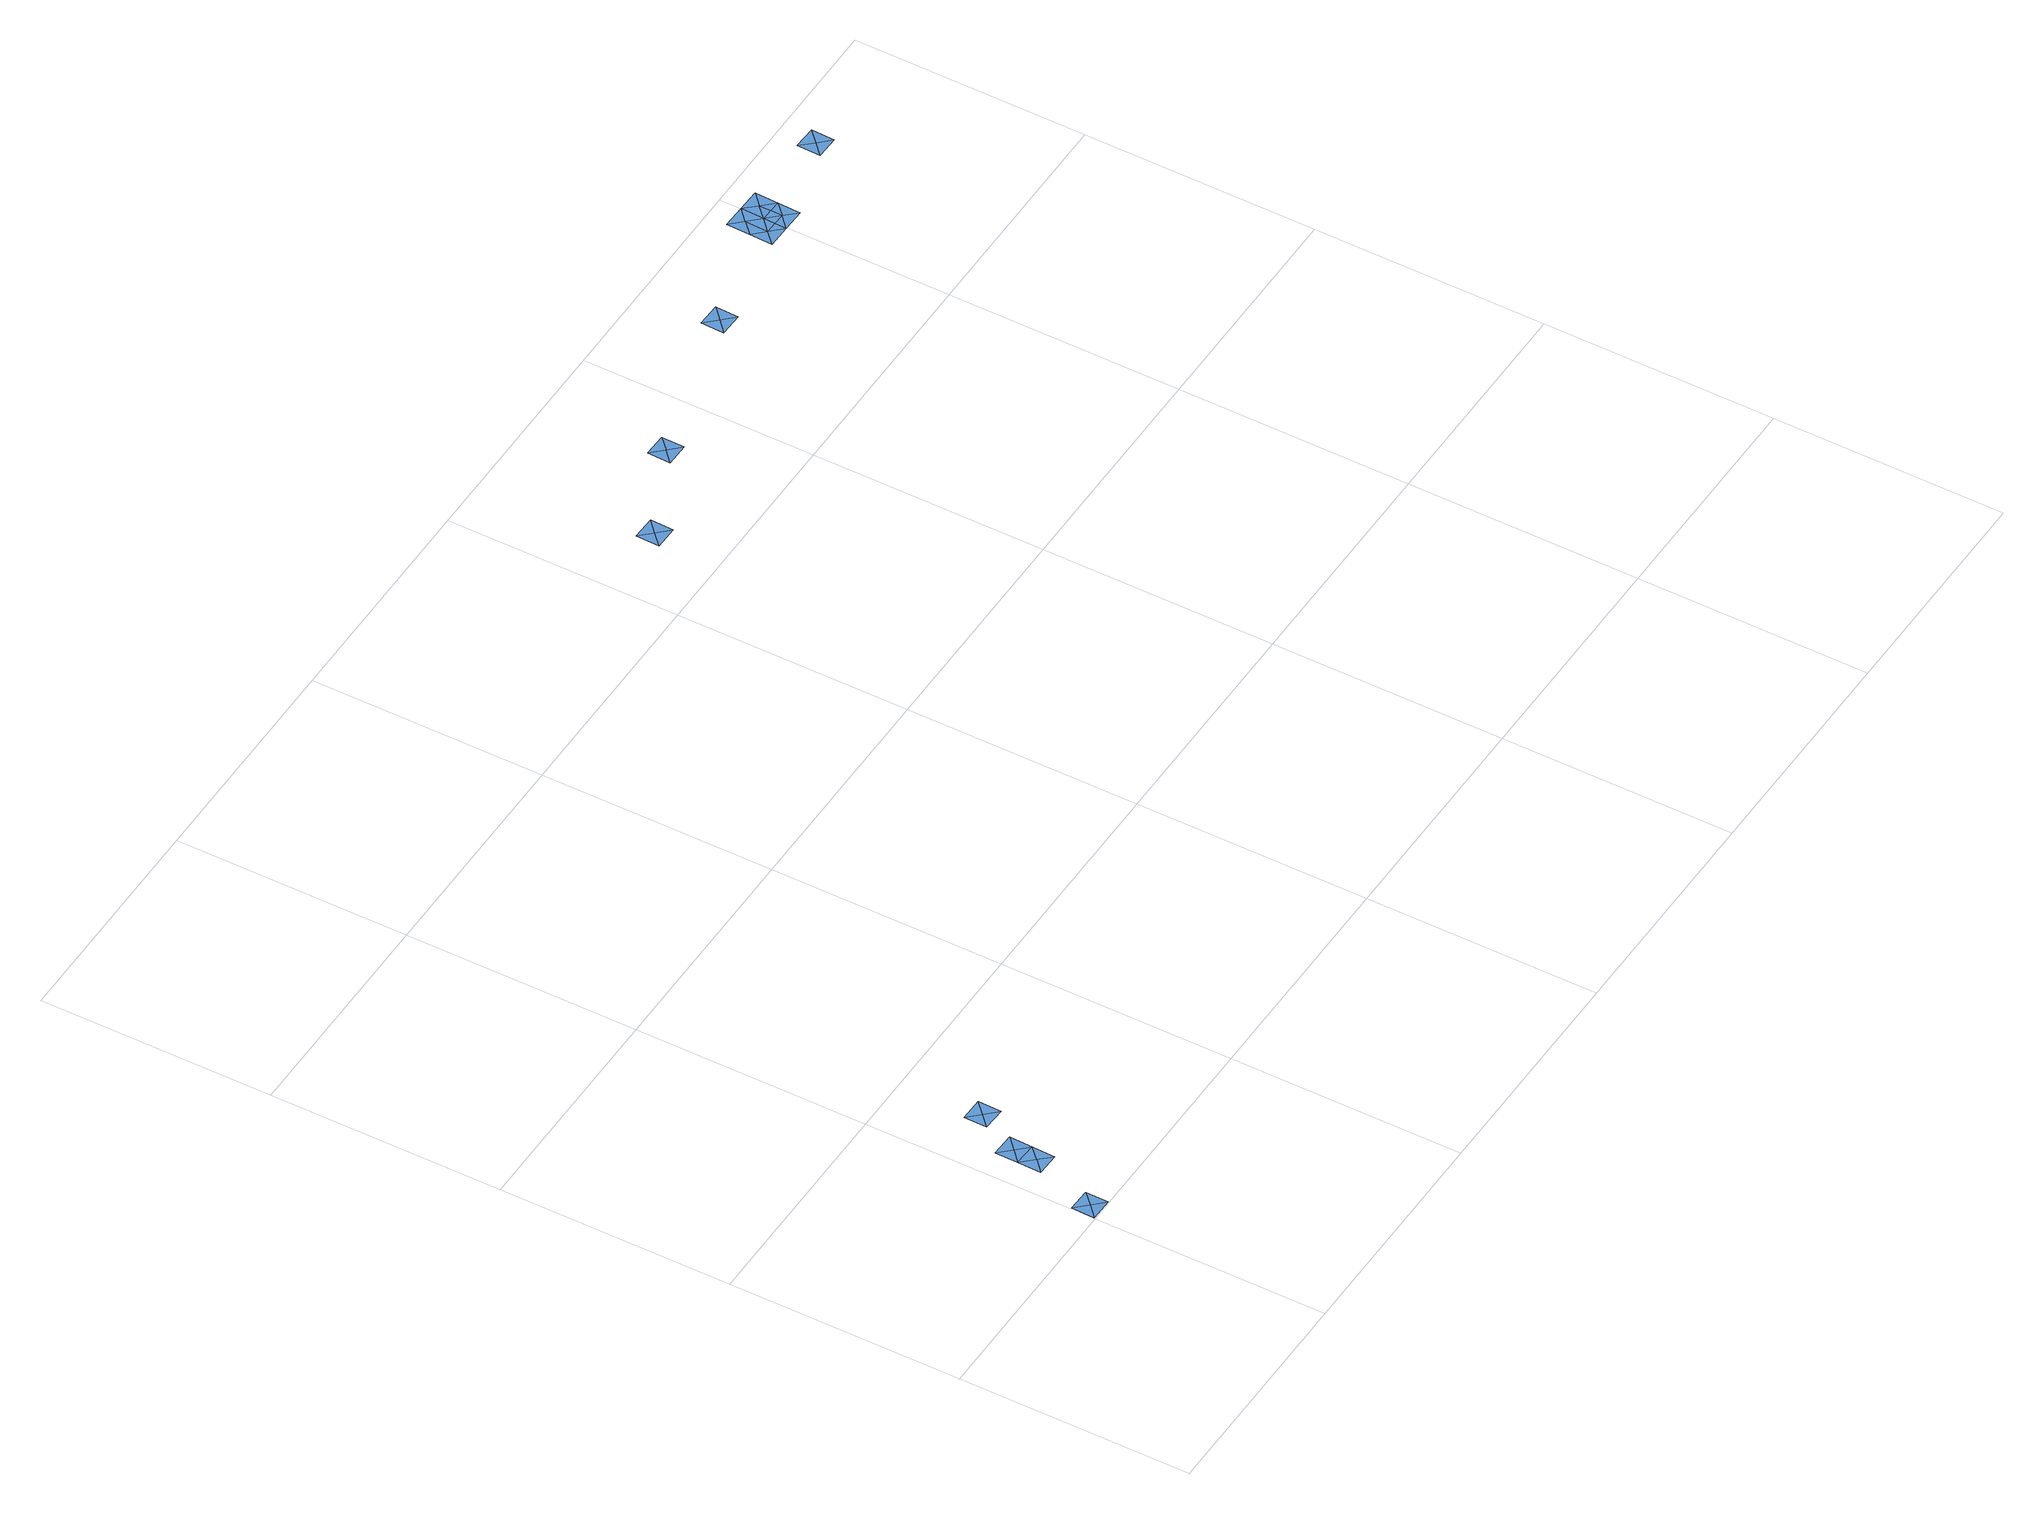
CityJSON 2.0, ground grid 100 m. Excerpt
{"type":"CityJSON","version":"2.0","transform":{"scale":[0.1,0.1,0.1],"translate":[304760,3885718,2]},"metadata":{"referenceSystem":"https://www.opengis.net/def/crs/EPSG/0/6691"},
"CityObjects":{
"waterbody1":{"type":"WaterBody","attributes":{"name":"静岡県第4次地震被害想定（元禄型関東地震）","種類":"3","津波浸水想定.浸水ランクフィールド":"Tsunami_rank.xml","津波浸水想定.浸水ランク":"3","class":"1140"},"geometry":[{"type":"MultiSurface","lod":"1","boundaries":[[[0,1,2]],[[3,0,2]],[[4,3,2]],[[4,2,1]]]}]},
"waterbody2":{"type":"WaterBody","attributes":{"name":"静岡県第4次地震被害想定（元禄型関東地震）","種類":"3","津波浸水想定.浸水ランクフィールド":"Tsunami_rank.xml","津波浸水想定.浸水ランク":"2","class":"1140"},"geometry":[{"type":"MultiSurface","lod":"1","boundaries":[[[5,6,7]],[[6,8,7]],[[7,8,9]],[[7,9,5]]]}]},
"waterbody3":{"type":"WaterBody","attributes":{"name":"静岡県第4次地震被害想定（元禄型関東地震）","種類":"3","津波浸水想定.浸水ランクフィールド":"Tsunami_rank.xml","津波浸水想定.浸水ランク":"1","class":"1140"},"geometry":[{"type":"MultiSurface","lod":"1","boundaries":[[[10,11,12]],[[12,5,10]],[[10,9,11]],[[9,10,5]]]}]},
"waterbody4":{"type":"WaterBody","attributes":{"name":"静岡県第4次地震被害想定（元禄型関東地震）","種類":"3","津波浸水想定.浸水ランクフィールド":"Tsunami_rank.xml","津波浸水想定.浸水ランク":"2","class":"1140"},"geometry":[{"type":"MultiSurface","lod":"1","boundaries":[[[13,14,15]],[[14,13,16]],[[13,15,17]],[[13,17,16]]]}]},
"waterbody5":{"type":"WaterBody","attributes":{"name":"静岡県第4次地震被害想定（元禄型関東地震）","種類":"3","津波浸水想定.浸水ランクフィールド":"Tsunami_rank.xml","津波浸水想定.浸水ランク":"2","class":"1140"},"geometry":[{"type":"MultiSurface","lod":"1","boundaries":[[[18,19,20]],[[19,21,20]],[[21,22,20]],[[18,20,22]]]}]},
"waterbody6":{"type":"WaterBody","attributes":{"name":"静岡県第4次地震被害想定（元禄型関東地震）","種類":"3","津波浸水想定.浸水ランクフィールド":"Tsunami_rank.xml","津波浸水想定.浸水ランク":"2","class":"1140"},"geometry":[{"type":"MultiSurface","lod":"1","boundaries":[[[23,24,25]],[[26,24,23]],[[27,26,23]],[[25,27,23]]]}]},
"waterbody7":{"type":"WaterBody","attributes":{"name":"静岡県第4次地震被害想定（元禄型関東地震）","種類":"3","津波浸水想定.浸水ランクフィールド":"Tsunami_rank.xml","津波浸水想定.浸水ランク":"3","class":"1140"},"geometry":[{"type":"MultiSurface","lod":"1","boundaries":[[[28,29,30]],[[31,29,28]],[[32,28,30]],[[28,32,31]]]}]},
"waterbody8":{"type":"WaterBody","attributes":{"name":"静岡県第4次地震被害想定（元禄型関東地震）","種類":"3","津波浸水想定.浸水ランクフィールド":"Tsunami_rank.xml","津波浸水想定.浸水ランク":"2","class":"1140"},"geometry":[{"type":"MultiSurface","lod":"1","boundaries":[[[33,34,35]],[[36,37,38]],[[33,36,38]],[[39,40,41]],[[33,40,34]],[[42,40,33]],[[38,42,33]],[[43,42,38]],[[38,37,43]],[[34,40,39]],[[35,34,44]],[[34,45,44]],[[39,45,34]],[[42,41,40]]]}]},
"waterbody9":{"type":"WaterBody","attributes":{"name":"静岡県第4次地震被害想定（元禄型関東地震）","種類":"3","津波浸水想定.浸水ランクフィールド":"Tsunami_rank.xml","津波浸水想定.浸水ランク":"4","class":"1140"},"geometry":[{"type":"MultiSurface","lod":"1","boundaries":[[[46,44,47]],[[46,33,35]],[[35,44,46]],[[36,33,46]],[[37,36,46]],[[47,37,46]]]}]},
"waterbody10":{"type":"WaterBody","attributes":{"name":"静岡県第4次地震被害想定（元禄型関東地震）","種類":"3","津波浸水想定.浸水ランクフィールド":"Tsunami_rank.xml","津波浸水想定.浸水ランク":"2","class":"1140"},"geometry":[{"type":"MultiSurface","lod":"1","boundaries":[[[48,49,50]],[[50,49,51]],[[49,48,52]],[[51,49,52]]]}]}
},
"vertices":[
[7,106,1],[5,6,1],[56,55,1],[107,104,1],[105,4,1],
[115,404,1],[112,304,1],[164,352,1],[212,301,1],[215,401,1],
[166,452,1],[217,501,1],[117,504,1],
[271,650,1],[320,599,1],[322,699,1],[220,601,1],[222,701,1],
[2287,3250,1],[2387,3248,1],[2338,3299,1],[2390,3348,1],[2290,3350,1],
[2743,3489,1],[2795,3538,1],[2695,3540,1],[2792,3438,1],[2692,3440,1],
[3448,3671,1],[3500,3720,1],[3400,3723,1],[3497,3620,1],[3397,3623,1],
[4002,3808,1],[3951,3759,1],[4001,3758,1],[4052,3806,1],[4102,3805,1],[4053,3856,1],[3902,3810,1],[3953,3859,1],[3905,3910,1],[4005,3908,1],[4104,3905,1],[4000,3708,1],[3899,3710,1],
[4051,3756,1],[4099,3705,1],
[4502,3795,1],[4453,3846,1],[4402,3798,1],[4404,3898,1],[4504,3895,1]
]}
